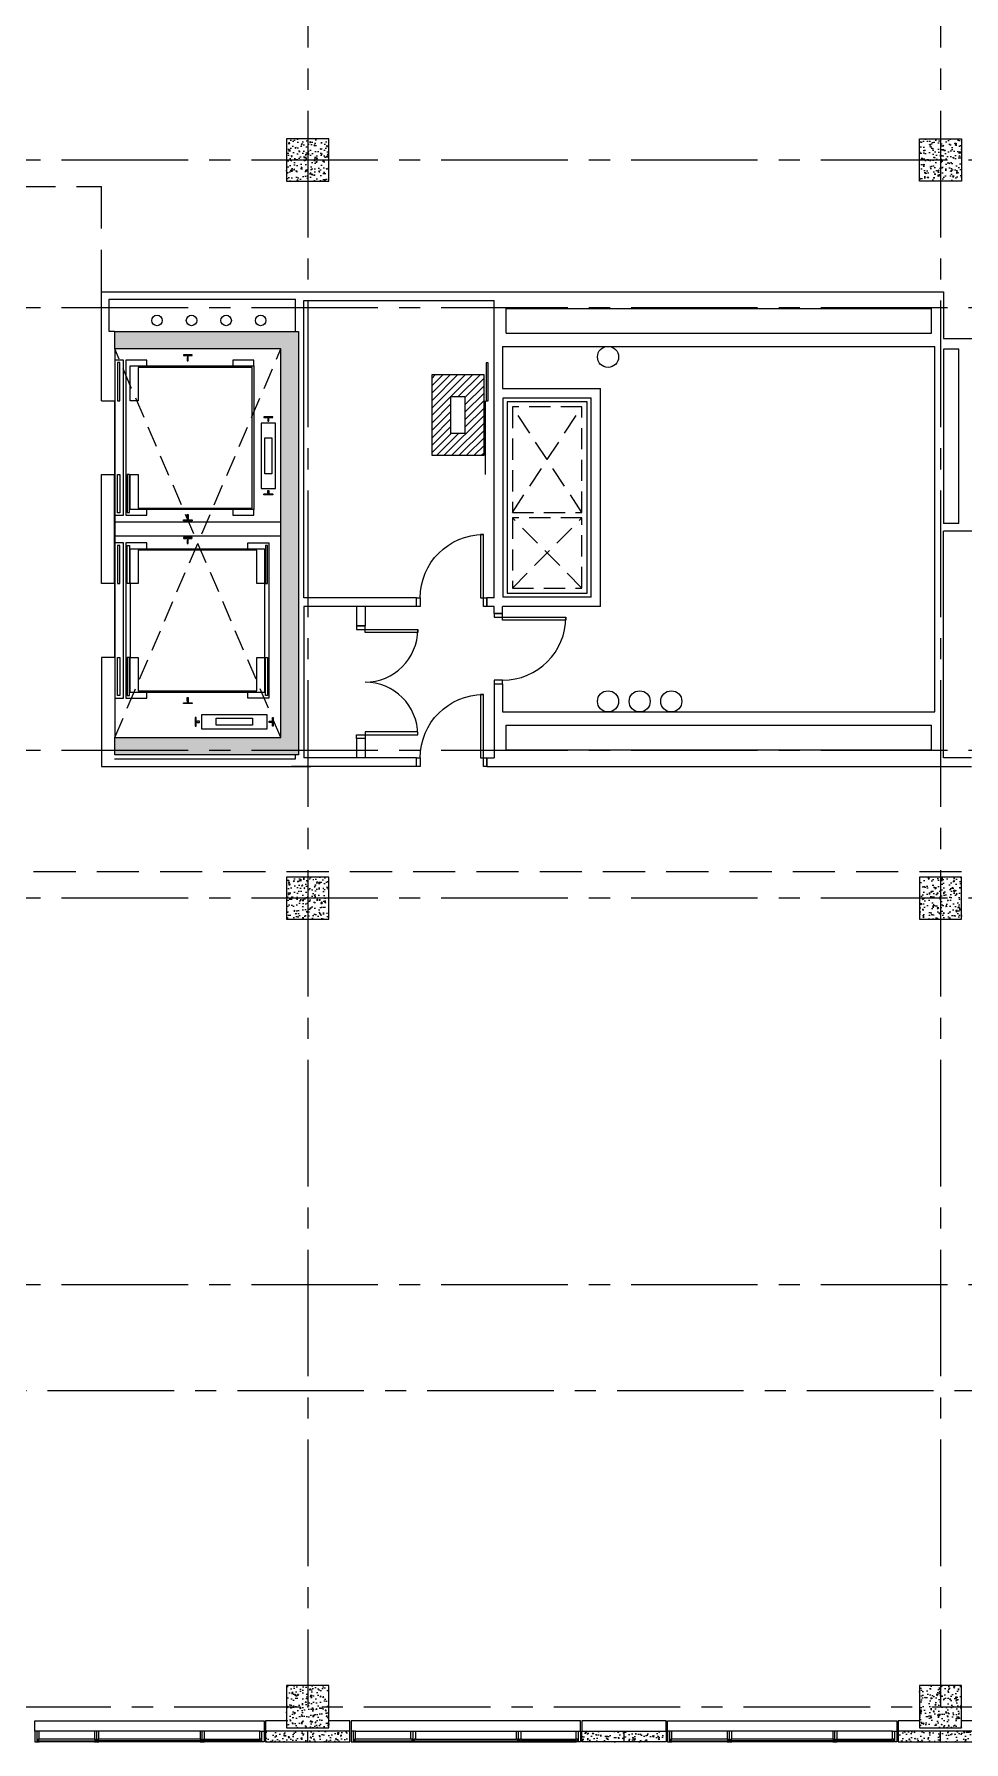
# Model space of a CAD drawing. Header units: inches. Extents: x 2920 to 9107, y 1541 to 7121.
# Drawn here: x 7272 to 7801, y 5310 to 6282 of the extents above; entities that cross this region are included whole.
import ezdxf

# ---------------------------------------------------------------- set-up
doc = ezdxf.new("R2010")
doc.units = ezdxf.units.IN
doc.header["$LTSCALE"] = 96
doc.header["$MEASUREMENT"] = 0
doc.header["$PDSIZE"] = 1.5
for name, pattern in [('CENTER2', [1.125, 0.75, -0.125, 0.125, -0.125]), ('HIDDEN', [0.375, 0.25, -0.125]), ('HIDDEN2', [0.1875, 0.125, -0.0625])]:
    doc.linetypes.add(name, pattern=pattern)
doc.layers.get('0').update_dxf_attribs({"color": 60, "linetype": 'CONTINUOUS'})
for name, color, linetype in [('A_0_BLDGRD', 35, 'CENTER2'), ('A_0_CONST', 11, 'CONTINUOUS'), ('A_1-8_COL', 7, 'CONTINUOUS'), ('A_1-8_COL_H', 6, 'CONTINUOUS'), ('A_1-8_CW_GLASS', 1, 'CONTINUOUS'), ('A_1-8_CW_GYP', 2, 'CONTINUOUS'), ('A_1-8_CW_MULL', 2, 'CONTINUOUS'), ('A_1-8_CW_PC', 2, 'CONTINUOUS'), ('A_1-8_CW_PC_H', 6, 'CONTINUOUS'), ('A_1-8_CW_SILL', 9, 'CONTINUOUS'), ('A_1-8_DR_PLN', 30, 'CONTINUOUS'), ('A_1-8_ELEV_CAB', 30, 'CONTINUOUS'), ('A_1-8_ELEV_EQP', 1, 'CONTINUOUS'), ('A_1-8_ELEV_SHAFT', 9, 'CONTINUOUS'), ('A_1-8_WALL_IN', 2, 'CONTINUOUS'), ('A_1-9_COL', 7, 'CONTINUOUS'), ('A_1-9_CW_H', 6, 'CONTINUOUS'), ('A_2-8_COL', 7, 'CONTINUOUS'), ('A_2-8_COL_H', 6, 'CONTINUOUS'), ('A_2-8_CW_GYP', 2, 'CONTINUOUS'), ('A_2-8_DR_PLN', 30, 'CONTINUOUS'), ('A_2-8_STAIR_SHAFT', 9, 'CONTINUOUS'), ('A_2-8_WALL_IN', 71, 'CONTINUOUS'), ('A_2-8_ZCORR', 5, 'HIDDEN'), ('M_1-9_DUCT', 9, 'CONTINUOUS'), ('M_2-9_SHAFT', 9, 'CONTINUOUS'), ('P_1-8_SLEEVE', 9, 'CONTINUOUS'), ('P_2-9_SLEEVE', 9, 'CONTINUOUS')]:
    doc.layers.add(name, color=color, linetype=linetype)

# ---------------------------------------------------------------- blocks, each defined once
blk = doc.blocks.new('COL_1-8_24X24')
at = {"layer": 'A_1-8_COL_H'}
h = blk.add_hatch(dxfattribs=at)
h.set_pattern_fill('AR-CONC,_I', color=256, style=2)
h.set_pattern_definition([(50, (-6180, -6718.462), (7.172602, -0.6275213), [0.75, -8.25]), (355, (-6180, -6718.462), (-1.3875133, 7.5219213), [0.6, -6.6]), (100.4514, (-6179.402, -6718.5144), (5.785094, 6.8943954), [0.637402, -7.011421]), (46.1842, (-6180, -6716.462), (10.6724105, -1.65519), [1.125, -12.375]), (96.6356, (-6179.111, -6716.6), (9.346627, 9.741179), [0.956103, -10.51713]), (351.1842, (-6180, -6716.462), (9.34662, 9.741186), [0.9, -9.9]), (21, (-6179, -6716.962), (5.9690705, -4.026189), [0.75, -8.25]), (326, (-6179, -6716.962), (2.4331533, 7.2515005), [0.6, -6.6]), (71.4514, (-6178.5026, -6717.2976), (8.4022263, 3.225305), [0.637402, -7.011421]), (37.5, (-6180, -6718.462), (0.12159855, 3.32893854), [0, -6.52, 0, -6.7, 0, -6.625]), (7.5, (-6180, -6718.462), (2.6306954, 3.9441171), [0, -3.82, 0, -6.37, 0, -2.525]), (327.5, (-6182.23, -6718.462), (5.3382244, -0.2255487), [0, -2.5, 0, -7.8, 0, -10.35]), (317.5, (-6183.23, -6718.462), (5.8318617, 1.0010498), [0, -3.25, 0, -5.18, 0, -7.35])])
h.paths.add_polyline_path([(-12, -12), (12, -12), (12, 12), (-12, 12)])
at = {"layer": 'A_0_CONST'}
blk.add_point((0, 0), dxfattribs=at)
at = {"layer": 'A_1-8_COL'}
blk.add_lwpolyline([(-12, -12), (12, -12), (12, 12), (-12, 12)], close=True, dxfattribs=at)
blk = doc.blocks.new('PRE_1-8_COL1')
at = {"layer": 'A_1-8_CW_PC_H'}
h = blk.add_hatch(dxfattribs=at)
h.set_pattern_fill('AR-CONC', color=256, style=0)
h.set_pattern_definition([(50, (-5100, -6744), (7.172602, -0.6275213), [0.75, -8.25]), (355, (-5100, -6744), (-1.3875133, 7.5219213), [0.6, -6.6]), (100.4514, (-5099.402, -6744.052), (5.785094, 6.8943954), [0.637402, -7.011421]), (46.1842, (-5100, -6742), (10.6724105, -1.65519), [1.125, -12.375]), (96.6356, (-5099.111, -6742.138), (9.346627, 9.741179), [0.956103, -10.51713]), (351.1842, (-5100, -6742), (9.34662, 9.741186), [0.9, -9.9]), (21, (-5099, -6742.5), (5.9690705, -4.026189), [0.75, -8.25]), (326, (-5099, -6742.5), (2.433153, 7.2515005), [0.6, -6.6]), (71.4514, (-5098.5026, -6742.8355), (8.4022263, 3.225305), [0.637402, -7.011421]), (37.5, (-5100, -6744), (0.12159855, 3.3289385), [0, -6.52, 0, -6.7, 0, -6.625]), (7.5, (-5100, -6744), (2.6306954, 3.9441171), [0, -3.82, 0, -6.37, 0, -2.525]), (327.5, (-5102.23, -6744), (5.3382244, -0.2255487), [0, -2.5, 0, -7.8, 0, -10.35]), (317.5, (-5103.23, -6744), (5.8318617, 1.0010498), [0, -3.25, 0, -5.18, 0, -7.35])])
h.paths.add_polyline_path([(-24, -6), (24, -6), (24, 0), (-24, 0)])
at = {"layer": 'A_0_CONST'}
blk.add_line((0, 0), (0, -6), dxfattribs=at)
at = {"layer": 'A_1-8_CW_PC'}
blk.add_lwpolyline([(-24, -6), (24, -6), (24, 0), (-24, 0)], close=True, dxfattribs=at)
blk = doc.blocks.new('MUL_1-8_EX1')
at = {"layer": 'A_0_CONST'}
blk.add_line((0, 0), (0, -6), dxfattribs=at)
at = {"layer": 'A_1-8_CW_MULL'}
blk.add_lwpolyline([(0.5, -1.5), (1.25, -1.5), (1.25, -6), (-1.25, -6), (-1.25, -1.5), (-0.5, -1.5), (-0.5, -0.5), (-1.25, -0.5), (-1.25, 0), (1.25, 0), (1.25, -0.5), (0.5, -0.5)], close=True, dxfattribs=at)
blk = doc.blocks.new('MUL_1-8_EX2')
at = {"layer": 'A_0_CONST'}
blk.add_line((0, 0), (0, -6), dxfattribs=at)
at = {"layer": 'A_1-8_CW_MULL'}
blk.add_lwpolyline([(-1.25, -6), (-1.25, 0), (1.25, 0), (1.25, -0.5), (0.5, -0.5), (0.5, -1.5), (1.25, -1.5), (1.25, -6)], close=True, dxfattribs=at)
blk = doc.blocks.new('COL_1-9_24X24')
at = {"layer": 'A_1-9_CW_H'}
h = blk.add_hatch(dxfattribs=at)
h.set_pattern_fill('AR-CONC,_I', color=256, style=2)
h.set_pattern_definition([(130, (6180, -6718.462), (-7.172602, -0.6275213), [0.75, -8.25]), (185, (6180, -6718.462), (1.3875133, 7.5219213), [0.6, -6.6]), (79.5486, (6179.402, -6718.5144), (-5.785094, 6.8943954), [0.637402, -7.011421]), (133.8158, (6180, -6716.462), (-10.6724105, -1.65519), [1.125, -12.375]), (83.3644, (6179.111, -6716.6), (-9.346627, 9.741179), [0.956103, -10.51713]), (188.8158, (6180, -6716.462), (-9.34662, 9.741186), [0.9, -9.9]), (159, (6179, -6716.962), (-5.9690705, -4.026189), [0.75, -8.25]), (214, (6179, -6716.962), (-2.4331533, 7.2515005), [0.6, -6.6]), (108.5486, (6178.5026, -6717.2976), (-8.4022263, 3.225305), [0.637402, -7.011421]), (142.5, (6180, -6718.462), (-0.12159855, 3.32893854), [0, -6.52, 0, -6.7, 0, -6.625]), (172.5, (6180, -6718.462), (-2.6306954, 3.9441171), [0, -3.82, 0, -6.37, 0, -2.525]), (212.5, (6182.23, -6718.462), (-5.3382244, -0.2255487), [0, -2.5, 0, -7.8, 0, -10.35]), (222.5, (6183.23, -6718.462), (-5.8318617, 1.0010498), [0, -3.25, 0, -5.18, 0, -7.35])])
h.paths.add_polyline_path([(12, -12), (-12, -12), (-12, 12), (12, 12)])
at = {"layer": 'A_0_CONST'}
blk.add_point((0, 0), dxfattribs=at)
at = {"layer": 'A_1-9_COL'}
blk.add_lwpolyline([(12, -12), (-12, -12), (-12, 12), (12, 12)], close=True, dxfattribs=at)
blk = doc.blocks.new('DR_1-8_3X0_478')
at = {"layer": 'A_1-8_DR_PLN'}
for points in [[(2, 40.875), (3.75, 40.875), (3.75, 4.875), (2, 4.875)], [(0, 0), (2, 0), (2, 4.875), (0, 4.875)], [(38, 0), (40, 0), (40, 4.875), (38, 4.875)]]:
    blk.add_lwpolyline(points, close=True, dxfattribs=at)
blk.add_arc((2, 4.875), 36, 0, 90, dxfattribs=at)
blk = doc.blocks.new('DR_2-8_3X0_478')
at = {"layer": 'A_2-8_DR_PLN'}
for points in [[(2, 40.875), (3.75, 40.875), (3.75, 4.875), (2, 4.875)], [(0, 0), (2, 0), (2, 4.875), (0, 4.875)], [(38, 0), (40, 0), (40, 4.875), (38, 4.875)]]:
    blk.add_lwpolyline(points, close=True, dxfattribs=at)
blk.add_arc((2, 4.875), 36, 0, 90, dxfattribs=at)
blk = doc.blocks.new('DR_2-8_5X0_478')
at = {"layer": 'A_2-8_DR_PLN'}
for points in [[(0, 0), (0, -2), (4.875, -2), (4.875, 0)], [(34.875, -2), (34.875, -3.75), (4.875, -3.75), (4.875, -2)], [(0, -64), (0, -62), (4.875, -62), (4.875, -64)], [(34.875, -62), (34.875, -60.25), (4.875, -60.25), (4.875, -62)]]:
    blk.add_lwpolyline(points, close=True, dxfattribs=at)
for centre, start, end in [((4.875, -2), 270, 360), ((4.875, -62), 0, 90)]:
    blk.add_arc(centre, 30, start, end, dxfattribs=at)

msp = doc.modelspace()

# ---------------------------------------------------------------- hatches: boundary and pattern name
at = {"layer": 'A_2-8_COL_H'}
h = msp.add_hatch(dxfattribs=at)
h.set_pattern_fill('AR-CONC', color=256, angle=720, style=0)
h.set_pattern_definition([(50, (888, -1e-08), (7.172602, -0.6275213), [0.75, -8.25]), (355, (888, -1e-08), (-1.3875133, 7.5219213), [0.6, -6.6]), (100.4514, (888.598, -0.052), (5.785094, 6.8943954), [0.637402, -7.011421]), (46.1842, (888, 2), (10.6724105, -1.65519), [1.125, -12.375]), (96.6356, (888.889, 1.862), (9.346627, 9.741179), [0.956103, -10.51713]), (351.1842, (888, 2), (9.34662, 9.741186), [0.9, -9.9]), (21, (889, 1.5), (5.9690705, -4.026189), [0.75, -8.25]), (326, (889, 1.5), (2.4331533, 7.2515005), [0.6, -6.6]), (71.4514, (889.4974, 1.1645), (8.4022263, 3.225305), [0.637402, -7.011421]), (37.5, (888, -1e-08), (0.12159855, 3.32893854), [0, -6.52, 0, -6.7, 0, -6.625]), (7.5, (888, -1e-08), (2.6306954, 3.9441171), [0, -3.82, 0, -6.37, 0, -2.525]), (327.5, (885.77, -1e-08), (5.3382244, -0.2255487), [0, -2.5, 0, -7.8, 0, -10.35]), (317.5, (884.77, -1e-08), (5.8318617, 1.0010498), [0, -3.25, 0, -5.18, 0, -7.35])])
h.paths.add_polyline_path([(7318.25, 5881.5), (7412.75, 5881.5), (7412.75, 6102.5), (7318.25, 6102.5), (7318.25, 6112.5), (7422.75, 6112.5), (7422.75, 5871.5), (7318.25, 5871.5)])
at = {"layer": 'A_2-8_STAIR_SHAFT'}
h = msp.add_hatch(dxfattribs=at)
h.set_pattern_fill('ANSI31', color=256, scale=24, angle=720, style=0)
h.paths.add_polyline_path([(7528.3333269, 6087.7811942), (7498.5783942, 6087.7811942), (7498.5783942, 6041.9914029), (7528.3333269, 6041.9914029)])
h.paths.add_polyline_path([(7517.4558605, 6054.3862986), (7509.4558605, 6054.3862986), (7509.4558605, 6075.3862986), (7517.4558605, 6075.3862986)], flags=16)
h = msp.add_hatch(dxfattribs=at)
h.set_pattern_fill('ANSI31', color=256, scale=24, angle=720, style=0)
h.paths.add_polyline_path([(7528.3333269, 6087.7811942), (7498.5783942, 6087.7811942), (7498.5783942, 6041.9914029), (7528.3333269, 6041.9914029)])
h.paths.add_polyline_path([(7517.4558605, 6054.3862986), (7509.4558605, 6054.3862986), (7509.4558605, 6075.3862986), (7517.4558605, 6075.3862986)], flags=16)

# ---------------------------------------------------------------- linework, layer by layer
at = {"layer": 'A_0_BLDGRD'}
for p, q in [((7428, 6670), (7428, 5330)), ((7788, 6670), (7788, 5330)), ((8872, 6210), (6344, 6210)), ((8872, 6126), (6344, 6126)), ((8872, 5874), (6344, 5874)), ((8872, 5790), (6344, 5790)), ((8872, 5570), (7080, 5570)), ((6524, 5510), (8872, 5510)), ((6704, 5330), (8872, 5330))]:
    msp.add_line(p, q, dxfattribs=at)
at = {"layer": 'A_1-8_CW_GLASS'}
for p, q in [((7306.75, 5311.5), (7275.25, 5311.5)), ((7275.25, 5310.5), (7306.75, 5310.5)), ((7366.75, 5311.5), (7309.25, 5311.5)), ((7366.75, 5310.5), (7309.25, 5310.5)), ((7369.25, 5311.5), (7400.75, 5311.5)), ((7400.75, 5310.5), (7369.25, 5310.5)), ((7486.75, 5311.5), (7455.25, 5311.5)), ((7455.25, 5310.5), (7486.75, 5310.5)), ((7489.25, 5311.5), (7546.75, 5311.5)), ((7489.25, 5310.5), (7546.75, 5310.5)), ((7549.25, 5311.5), (7580.75, 5311.5)), ((7580.75, 5310.5), (7549.25, 5310.5)), ((7666.75, 5311.5), (7635.25, 5311.5)), ((7635.25, 5310.5), (7666.75, 5310.5)), ((7726.75, 5311.5), (7669.25, 5311.5)), ((7726.75, 5310.5), (7669.25, 5310.5)), ((7729.25, 5311.5), (7760.75, 5311.5)), ((7760.75, 5310.5), (7729.25, 5310.5))]:
    msp.add_line(p, q, dxfattribs=at)
at = {"layer": 'A_1-8_CW_GYP'}
for points in [[(7632, 5316), (7632, 5322), (7584, 5322), (7584, 5316)], [(7776, 5322), (7764, 5322), (7764, 5316)], [(7812, 5316), (7812, 5322), (7800, 5322)]]:
    msp.add_lwpolyline(points, dxfattribs=at)
at = {"layer": 'A_1-8_CW_SILL'}
for p, q in [((7400.75, 5316), (7275.25, 5316)), ((7455.25, 5316), (7580.75, 5316)), ((7760.75, 5316), (7635.25, 5316)), ((7400.75, 5310), (7275.25, 5310)), ((7455.25, 5310), (7580.75, 5310)), ((7760.75, 5310), (7635.25, 5310))]:
    msp.add_line(p, q, dxfattribs=at)
for points in [[(7272.75, 5316), (7272.75, 5322), (7403.25, 5322), (7403.25, 5316)], [(7583.25, 5316), (7583.25, 5322), (7452.75, 5322), (7452.75, 5316)], [(7632.75, 5316), (7632.75, 5322), (7763.25, 5322), (7763.25, 5316)]]:
    msp.add_lwpolyline(points, dxfattribs=at)
at = {"layer": 'A_1-8_ELEV_CAB'}
for p, q in [((7528.9732143, 6073), (7528.9732143, 6031)), ((7327.0267857, 5969), (7327.0267857, 5927)), ((7403.4732143, 5969), (7403.4732143, 5927))]:
    msp.add_line(p, q, dxfattribs=at)
for points in [[(7331.5267857, 6012), (7396.5, 6012), (7396.5, 6092), (7331.5267857, 6092), (7331.5267857, 6073), (7327.0267857, 6073), (7327.0267857, 6092.875), (7397.375, 6092.875), (7397.375, 6011.125), (7327.0267857, 6011.125), (7327.0267857, 6031), (7331.5267857, 6031)], [(7403.4732143, 5988.875), (7403.4732143, 5969), (7398.9732143, 5969), (7398.9732143, 5988), (7331.5267857, 5988), (7331.5267857, 5969), (7327.0267857, 5969), (7327.0267857, 5988.875)], [(7331.5267857, 5927), (7331.5267857, 5908), (7398.9732143, 5908), (7398.9732143, 5927), (7403.4732143, 5927), (7403.4732143, 5907.125), (7327.0267857, 5907.125), (7327.0267857, 5927)]]:
    msp.add_lwpolyline(points, close=True, dxfattribs=at)
at = {"layer": 'A_1-8_ELEV_EQP'}
for p, q in [((7318, 6073), (7318, 6031)), ((7412.75, 6004), (7318, 6004)), ((7412.75, 5996), (7318, 5996)), ((7318, 5969), (7318, 5927))]:
    msp.add_line(p, q, dxfattribs=at)
for points in [[(7318.25, 6007.875), (7323.2767857, 6007.875), (7323.2767857, 6096.125), (7318.25, 6096.125)], [(7336.5267857, 6092.875), (7336.5267857, 6096.125), (7324.5267857, 6096.125), (7324.5267857, 6007.875), (7336.5267857, 6007.875), (7336.5267857, 6011.125)], [(7397.375, 6092.875), (7397.375, 6096.125), (7385.375, 6096.125), (7385.375, 6092.875)], [(7385.375, 6011.125), (7385.375, 6007.875), (7397.375, 6007.875), (7397.375, 6011.125)], [(7318.25, 5903.875), (7323.2767857, 5903.875), (7323.2767857, 5992.125), (7318.25, 5992.125)], [(7336.5267857, 5988.875), (7336.5267857, 5992.125), (7324.5267857, 5992.125), (7324.5267857, 5903.875), (7336.5267857, 5903.875), (7336.5267857, 5907.125)], [(7393.9732143, 5988.875), (7393.9732143, 5992.125), (7405.9732143, 5992.125), (7405.9732143, 5903.875), (7393.9732143, 5903.875), (7393.9732143, 5907.125)]]:
    msp.add_lwpolyline(points, dxfattribs=at)
for points in [[(7319.7767857, 6073), (7321.0267857, 6073), (7321.0267857, 6094.75), (7319.7767857, 6094.75)], [(7401.625, 6023.125), (7409.625, 6023.125), (7409.625, 6060.375), (7401.625, 6060.375)], [(7403.625, 6052), (7407.625, 6052), (7407.625, 6031.5), (7403.625, 6031.5)], [(7319.7767857, 6031), (7321.0267857, 6031), (7321.0267857, 6009.25), (7319.7767857, 6009.25)], [(7319.7767857, 5969), (7321.0267857, 5969), (7321.0267857, 5990.75), (7319.7767857, 5990.75)], [(7319.7767857, 5927), (7321.0267857, 5927), (7321.0267857, 5905.25), (7319.7767857, 5905.25)], [(7404.8883929, 5886.3750714), (7404.8883929, 5894.3750714), (7367.6383929, 5894.3750714), (7367.6383929, 5886.3750714)], [(7376.0133929, 5888.3750714), (7376.0133929, 5892.3750714), (7396.5133929, 5892.3750714), (7396.5133929, 5888.3750714)]]:
    msp.add_lwpolyline(points, close=True, dxfattribs=at)
for points in [[(7359.4642857, 6097.7187619), (7359.4642857, 6095.75), (7360.0892857, 6095.75), (7360.0892857, 6097.7187619), (7359.9642857, 6097.7187619), (7359.9642857, 6098.5625, -0.4142135624), (7360.1517857, 6098.75), (7362.0892857, 6098.75, 0.4142135624), (7362.2767857, 6098.9375), (7362.2767857, 6099.25), (7357.2767857, 6099.25), (7357.2767857, 6098.9375, 0.4142135624), (7357.4642857, 6098.75), (7359.4017857, 6098.75, -0.4142135624), (7359.5892857, 6098.5625), (7359.5892857, 6097.7187619)], [(7405.3125, 6061.5), (7405.9375, 6061.5), (7405.9375, 6062.9377619), (7405.8125, 6062.9377619), (7405.8125, 6063.2505, -0.4142135624), (7406, 6063.438), (7407.9375, 6063.438, 0.4142135624), (7408.125, 6063.6255), (7408.125, 6063.938), (7403.125, 6063.938), (7403.125, 6063.6255, 0.4142135624), (7403.3125, 6063.438), (7405.25, 6063.438, -0.4142135624), (7405.4375, 6063.2505), (7405.4375, 6062.9377619), (7405.3125, 6062.9377619)], [(7403.125, 6019.8745, -0.4142135624), (7403.3125, 6020.062), (7405.25, 6020.062, 0.4142135624), (7405.4375, 6020.2495), (7405.4375, 6020.5622619), (7405.3125, 6020.5622619), (7405.3125, 6022), (7405.9375, 6022), (7405.9375, 6020.5622619), (7405.8125, 6020.5622619), (7405.8125, 6020.2495, 0.4142135624), (7406, 6020.062), (7407.9375, 6020.062, -0.4142135624), (7408.125, 6019.8745), (7408.125, 6019.562), (7403.125, 6019.562)], [(7357.2767857, 6005.0626428, -0.4142135624), (7357.4642857, 6005.2501428), (7359.4017857, 6005.2501428, 0.4142135624), (7359.5892857, 6005.4376428), (7359.5892857, 6006.2814048), (7359.4642857, 6006.2814048), (7359.4642857, 6008.2501428), (7360.0892857, 6008.2501428), (7360.0892857, 6006.2814048), (7359.9642857, 6006.2814048), (7359.9642857, 6005.4376428, 0.4142135624), (7360.1517857, 6005.2501428), (7362.0892857, 6005.2501428, -0.4142135624), (7362.2767857, 6005.0626428), (7362.2767857, 6004.7501428), (7357.2767857, 6004.7501428)], [(7359.4642857, 5993.7187619), (7359.4642857, 5991.75), (7360.0892857, 5991.75), (7360.0892857, 5993.7187619), (7359.9642857, 5993.7187619), (7359.9642857, 5994.5625, -0.4142135624), (7360.1517857, 5994.75), (7362.0892857, 5994.75, 0.4142135624), (7362.2767857, 5994.9375), (7362.2767857, 5995.25), (7357.2767857, 5995.25), (7357.2767857, 5994.9375, 0.4142135624), (7357.4642857, 5994.75), (7359.4017857, 5994.75, -0.4142135624), (7359.5892857, 5994.5625), (7359.5892857, 5993.7187619)], [(7357.2767857, 5901.0626428, -0.4142135624), (7357.4642857, 5901.2501428), (7359.4017857, 5901.2501428, 0.4142135624), (7359.5892857, 5901.4376428), (7359.5892857, 5902.2814048), (7359.4642857, 5902.2814048), (7359.4642857, 5904.2501428), (7360.0892857, 5904.2501428), (7360.0892857, 5902.2814048), (7359.9642857, 5902.2814048), (7359.9642857, 5901.4376428, 0.4142135624), (7360.1517857, 5901.2501428), (7362.0892857, 5901.2501428, -0.4142135624), (7362.2767857, 5901.0626428), (7362.2767857, 5900.7501428), (7357.2767857, 5900.7501428)], [(7366.5133929, 5890.0625714), (7366.5133929, 5890.6875714), (7365.0756309, 5890.6875714), (7365.0756309, 5890.5625714), (7364.7628929, 5890.5625714, -0.4142135624), (7364.5753929, 5890.7500714), (7364.5753929, 5892.6875714, 0.4142135624), (7364.3878929, 5892.8750714), (7364.0753929, 5892.8750714), (7364.0753929, 5887.8750714), (7364.3878929, 5887.8750714, 0.4142135624), (7364.5753929, 5888.0625714), (7364.5753929, 5890.0000714, -0.4142135624), (7364.7628929, 5890.1875714), (7365.0756309, 5890.1875714), (7365.0756309, 5890.0625714)], [(7408.1388929, 5887.8750714, -0.4142135624), (7407.9513929, 5888.0625714), (7407.9513929, 5890.0000714, 0.4142135624), (7407.7638929, 5890.1875714), (7407.4511309, 5890.1875714), (7407.4511309, 5890.0625714), (7406.0133929, 5890.0625714), (7406.0133929, 5890.6875714), (7407.4511309, 5890.6875714), (7407.4511309, 5890.5625714), (7407.7638929, 5890.5625714, 0.4142135624), (7407.9513929, 5890.7500714), (7407.9513929, 5892.6875714, -0.4142135624), (7408.1388929, 5892.8750714), (7408.4513929, 5892.8750714), (7408.4513929, 5887.8750714)]]:
    msp.add_lwpolyline(points, format="xyb", close=True, dxfattribs=at)
at = {"layer": 'A_1-8_ELEV_EQP', "linetype": 'Continuous'}
for points in [[(7530.7232143, 6094.625), (7529.4732143, 6094.625), (7529.4732143, 6073), (7530.7232143, 6073)], [(7326.5267857, 6009.375), (7326.5267857, 6031), (7325.2767857, 6031), (7325.2767857, 6009.375)], [(7325.2767857, 5990.625), (7326.5267857, 5990.625), (7326.5267857, 5969), (7325.2767857, 5969)], [(7405.2232143, 5990.625), (7403.9732143, 5990.625), (7403.9732143, 5969), (7405.2232143, 5969)], [(7326.5267857, 5905.375), (7326.5267857, 5927), (7325.2767857, 5927), (7325.2767857, 5905.375)], [(7403.9732143, 5905.375), (7403.9732143, 5927), (7405.2232143, 5927), (7405.2232143, 5905.375)]]:
    msp.add_lwpolyline(points, close=True, dxfattribs=at)
at = {"layer": 'A_1-8_ELEV_SHAFT', "linetype": 'HIDDEN2'}
for p, q in [((7412.75, 5881.5), (7318.25, 6102.5)), ((7318.25, 5881.5), (7412.75, 6102.5))]:
    msp.add_line(p, q, dxfattribs=at)
at = {"layer": 'A_1-8_ELEV_SHAFT'}
msp.add_lwpolyline([(7412.75, 6102.5), (7318.25, 6102.5), (7318.25, 5881.5), (7412.75, 5881.5)], close=True, dxfattribs=at)
at = {"layer": 'A_1-8_WALL_IN'}
for p, q in [((7540, 6135), (7789.75, 6135)), ((7789.75, 6135), (7789.75, 6108.5)), ((7425.75, 6130.125), (7534, 6130.125)), ((7540.875, 6125.5), (7782.875, 6125.5)), ((7540.875, 6111.5), (7540.875, 6125.5)), ((7782.875, 6111.5), (7782.875, 6125.5)), ((7538.875, 6104), (7784.875, 6104)), ((7540.875, 6111.5), (7782.875, 6111.5)), ((7784.875, 5896), (7784.875, 6104)), ((7789.75, 6108.5), (8199.5, 6108.5)), ((7789.75, 6102.375), (7789.75, 6003.125)), ((7798.375, 6102.375), (7789.75, 6102.375)), ((7798.375, 6003.125), (7798.375, 6102.375)), ((7318, 5969), (7318, 6031)), ((7798.375, 6003.125), (7789.75, 6003.125)), ((7810.65625, 5998.875), (7789.75, 5998.875)), ((7789.75, 5869.875), (7789.75, 5998.875)), ((7534, 5952), (7538.875, 5952)), ((7534, 5912), (7538.875, 5912)), ((7534, 5912), (7534, 5873.5)), ((7538.875, 5912), (7538.875, 5896)), ((7538.875, 5896), (7784.875, 5896)), ((7540.875, 5888.5), (7782.875, 5888.5)), ((7540.875, 5874.5), (7540.875, 5888.5)), ((7782.875, 5874.5), (7782.875, 5888.5)), ((7540.875, 5874.5), (7782.875, 5874.5)), ((7805.75, 5869.875), (7789.75, 5869.875)), ((7530, 5865), (7805.75, 5865))]:
    msp.add_line(p, q, dxfattribs=at)
at = {"layer": 'A_2-8_COL'}
msp.add_lwpolyline([(7318.25, 5881.5), (7412.75, 5881.5), (7412.75, 6102.5), (7318.25, 6102.5), (7318.25, 6112.5), (7422.75, 6112.5), (7422.75, 5871.5), (7318.25, 5871.5)], close=True, dxfattribs=at)
at = {"layer": 'A_2-8_CW_GYP'}
for points in [[(7416, 5322), (7404, 5322), (7404, 5316)], [(7452, 5316), (7452, 5322), (7440, 5322)]]:
    msp.add_lwpolyline(points, dxfattribs=at)
at = {"layer": 'A_2-8_STAIR_SHAFT', "linetype": 'HIDDEN2'}
for p, q in [((7528.3333269, 6087.7811942), (7498.5783942, 6087.7811942)), ((7498.5783942, 6087.7811942), (7498.5783942, 6041.9914029)), ((7528.3333269, 6041.9914029), (7528.3333269, 6087.7811942)), ((7498.5783942, 6041.9914029), (7528.3333269, 6041.9914029))]:
    msp.add_line(p, q, dxfattribs=at)
at = {"layer": 'A_2-8_STAIR_SHAFT'}
for p, q in [((7528.3333269, 6087.7811942), (7498.5783942, 6087.7811942)), ((7498.5783942, 6087.7811942), (7498.5783942, 6041.9914029)), ((7528.3333269, 6041.9914029), (7528.3333269, 6087.7811942)), ((7498.5783942, 6041.9914029), (7528.3333269, 6041.9914029))]:
    msp.add_line(p, q, dxfattribs=at)
msp.add_lwpolyline([(7509.4558605, 6075.3862986), (7517.4558605, 6075.3862986), (7517.4558605, 6054.3862986), (7509.4558605, 6054.3862986)], close=True, dxfattribs=at)
msp.add_lwpolyline([(7509.4558605, 6075.3862986), (7517.4558605, 6075.3862986), (7517.4558605, 6054.3862986), (7509.4558605, 6054.3862986)], close=True, dxfattribs=at)
at = {"layer": 'A_2-8_WALL_IN'}
for p, q in [((7310.75, 6135), (7540, 6135)), ((7310.75, 6073), (7310.75, 6135)), ((7315, 6130.75), (7421, 6130.75)), ((7315, 6112.5), (7315, 6130.75)), ((7421, 6112.5), (7421, 6130.75)), ((7425.75, 5960.875), (7425.75, 6130.125)), ((7534, 5960.875), (7534, 6130.125)), ((7318, 6112.5), (7315, 6112.5)), ((7538.875, 6104), (7538.875, 6080)), ((7310.75, 6073), (7318.25, 6073)), ((7538.875, 6080), (7594.5, 6080)), ((7539.25, 5961.25), (7539.25, 6074.75)), ((7539.25, 6074.75), (7589.25, 6074.75)), ((7589.25, 5961.25), (7589.25, 6074.75)), ((7594.5, 5956), (7594.5, 6080)), ((7310.75, 5969), (7310.75, 6031)), ((7310.75, 6031), (7318, 6031)), ((7318, 5969), (7310.75, 5969)), ((7490, 5960.875), (7425.75, 5960.875)), ((7490, 5956), (7490, 5960.875)), ((7534, 5960.875), (7530, 5960.875)), ((7530, 5956), (7530, 5960.875)), ((7589.25, 5961.25), (7539.25, 5961.25)), ((7490, 5956), (7425.75, 5956)), ((7425.75, 5956), (7425.75, 5869.875)), ((7455.75, 5956), (7455.75, 5944.9375)), ((7460.625, 5956), (7460.625, 5944.9375)), ((7534, 5956), (7530, 5956)), ((7534, 5952), (7534, 5956)), ((7594.5, 5956), (7538.875, 5956)), ((7538.875, 5952), (7538.875, 5956)), ((7455.75, 5944.9375), (7460.625, 5944.9375)), ((7310.75, 5927), (7310.75, 5865)), ((7318, 5927), (7310.75, 5927)), ((7455.75, 5880.9375), (7455.75, 5869.875)), ((7460.625, 5880.9375), (7455.75, 5880.9375)), ((7460.625, 5880.9375), (7460.625, 5869.875)), ((7318, 5869.25), (7421, 5869.25)), ((7421, 5869.25), (7421, 5871.5)), ((7490, 5869.875), (7425.75, 5869.875)), ((7490, 5865), (7490, 5869.875)), ((7530, 5869.875), (7534, 5869.875)), ((7530, 5865), (7530, 5869.875)), ((7534, 5873.5), (7534, 5869.875)), ((7310.75, 5865), (7429.75, 5865)), ((7490, 5865), (7418.875, 5865))]:
    msp.add_line(p, q, dxfattribs=at)
at = {"layer": 'A_2-8_ZCORR'}
for p, q in [((6972.5, 6195), (7310.75, 6195)), ((7310.75, 6135), (7310.75, 6195)), ((8304, 5805), (7185.25, 5805))]:
    msp.add_line(p, q, dxfattribs=at)
at = {"layer": 'M_1-9_DUCT', "linetype": 'HIDDEN2'}
for p, q in [((7584.0625, 6009.5), (7544.4375, 6069.5)), ((7544.4375, 6009.5), (7584.0625, 6069.5)), ((7584.0625, 5966.5), (7544.4375, 6006.5)), ((7544.4375, 5966.5), (7584.0625, 6006.5))]:
    msp.add_line(p, q, dxfattribs=at)
for points in [[(7544.4375, 6069.5), (7544.4375, 6009.5), (7584.0625, 6009.5), (7584.0625, 6069.5)], [(7544.4375, 6006.5), (7544.4375, 5966.5), (7584.0625, 5966.5), (7584.0625, 6006.5)]]:
    msp.add_lwpolyline(points, close=True, dxfattribs=at)
at = {"layer": 'M_2-9_SHAFT'}
msp.add_lwpolyline([(7541.4375, 6072.5), (7541.4375, 5963.5), (7587.0625, 5963.5), (7587.0625, 6072.5)], close=True, dxfattribs=at)
at = {"layer": 'P_1-8_SLEEVE'}
for centre in [(7342.275, 6118.75), (7361.925, 6118.75), (7381.575, 6118.75), (7401.225, 6118.75)]:
    msp.add_circle(centre, 3, dxfattribs=at)
at = {"layer": 'P_2-9_SLEEVE'}
for centre in [(7598.875, 6098), (7598.875, 5902), (7616.875, 5902), (7634.875, 5902)]:
    msp.add_circle(centre, 6, dxfattribs=at)

# ---------------------------------------------------------------- block references
at = {"xscale": -1}
for name, p in [('COL_1-9_24X24', (7428, 6210)), ('COL_1-8_24X24', (7788, 6210)), ('DR_2-8_3X0_478', (7530, 5956)), ('DR_2-8_3X0_478', (7530, 5865)), ('COL_1-9_24X24', (7428, 5790))]:
    msp.add_blockref(name, p, dxfattribs=at)
for name, p, rotation in [('DR_1-8_3X0_478', (7534, 5952), 270), ('COL_1-8_24X24', (7788, 5790), 180), ('COL_1-8_24X24', (7428, 5330), 180), ('COL_1-8_24X24', (7788, 5330), 180), ('MUL_1-8_EX2', (7402, 5310), 180), ('PRE_1-8_COL1', (7428, 5310), 180), ('MUL_1-8_EX1', (7488, 5310), 180), ('MUL_1-8_EX1', (7548, 5310), 180), ('MUL_1-8_EX2', (7582, 5310), 180), ('MUL_1-8_EX2', (7762, 5310), 180), ('PRE_1-8_COL1', (7788, 5310), 180)]:
    msp.add_blockref(name, p, dxfattribs=dict(rotation=rotation))
at = {"xscale": -1, "rotation": 180}
for name, p in [('MUL_1-8_EX2', (7274, 5310)), ('MUL_1-8_EX1', (7308, 5310)), ('MUL_1-8_EX1', (7368, 5310)), ('MUL_1-8_EX2', (7454, 5310)), ('PRE_1-8_COL1', (7608, 5310)), ('MUL_1-8_EX2', (7634, 5310)), ('MUL_1-8_EX1', (7668, 5310)), ('MUL_1-8_EX1', (7728, 5310))]:
    msp.add_blockref(name, p, dxfattribs=at)
at = {"layer": 'A_2-8_WALL_IN'}
msp.add_blockref('DR_2-8_5X0_478', (7455.75, 5944.9375), dxfattribs=at)

doc.saveas('drawing.dxf')
